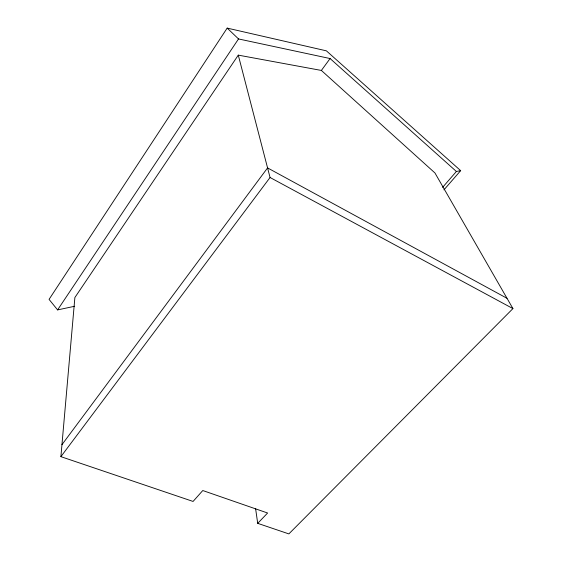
<?xml version="1.0" encoding="UTF-8"?>
<svg xmlns="http://www.w3.org/2000/svg" width="562" height="562" viewBox="0 0 562 562"><rect width="100%" height="100%" fill="white"/><g stroke="black" fill="none" stroke-linecap="round" stroke-linejoin="round"><path stroke-width="0.84" d="M257.705 523.341L267.61 513.015L202.77 490.535L193.075 501.445L60.9 456.66L74.879 297.523L238.281 55.132L321.38 70.44L434.939 172.956L512.937 308.594L288.854 533.9L257.705 523.341L255.598 508.645M443.959 189.844L460.664 170.651L326.389 50.84L227.181 28.1L49.063 299.384L57.591 309.908L74.669 306.262M57.591 309.908L238.513 38.94L330.084 58.539L456.393 171.48L460.664 170.651M321.38 70.44L330.084 58.539M61.946 444.69L267.568 167.912L507.008 298.296M60.9 456.66L270.055 177.494L238.281 55.132M442.596 187.378L456.393 171.48M270.055 177.494L512.937 308.594M227.181 28.1L238.513 38.94"/></g></svg>
